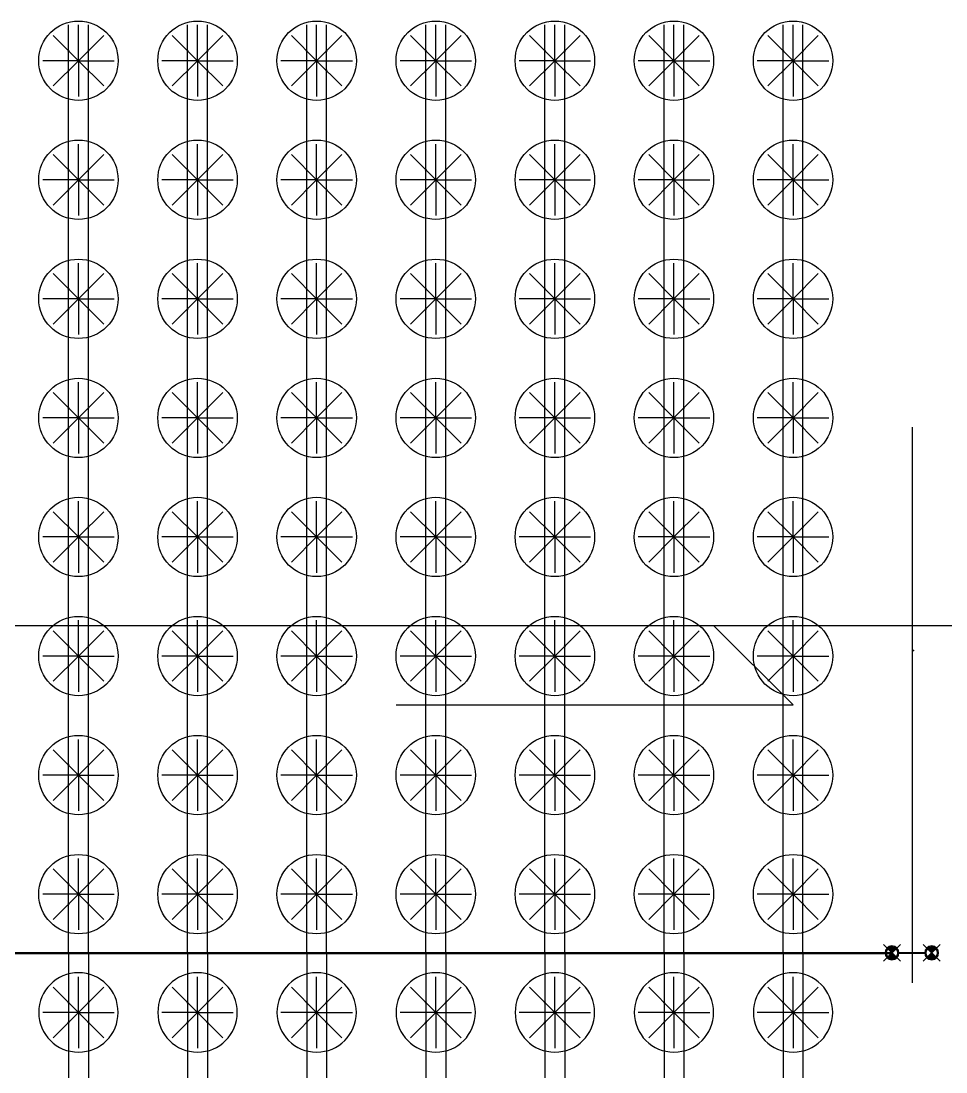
# Model space of a CAD drawing. Header units: metres. Extents: x -1021672 to -1021230, y -2826902 to -2826531.
# Drawn here: x -1021581.3 to -1021534.7, y -2826726.6 to -2826673.7 of the extents above; entities that cross this region are included whole.
import ezdxf

# ---------------------------------------------------------------- set-up
doc = ezdxf.new("R2010")
doc.units = ezdxf.units.M
for name, color, linetype in [('IRRIG-FITTINGS', 1, 'Continuous'), ('IRRIG-LATERAL', 6, 'Continuous'), ('IRRIG-MAIN', 4, 'Continuous'), ('IRRIG-VALVES', 3, 'Continuous'), ('PUMP-STATION-1', 40, 'Continuous'), ('TREES', 94, 'Continuous'), ('V-CTRL-BMRK', 150, 'Continuous')]:
    doc.layers.add(name, color=color, linetype=linetype)

# ---------------------------------------------------------------- blocks, each defined once
blk = doc.blocks.new('*U65')
blk.add_line((4000, -14000), (4000, 14000))
at = {"color": 2, "lineweight": 50}
for centre, start, end in [((-7000, 7000), 270, 0), ((-7000, -7000), 0, 90)]:
    blk.add_arc(centre, 5000, start, end, dxfattribs=at)
for p in [(0, 14000), (-14000, 0), (3924, -2743)]:
    blk.add_point(p)
blk = doc.blocks.new('sub valve')
at = {"true_color": 0xf1eb1f}
h = blk.add_hatch(color=2, dxfattribs=at)
h.dxf.hatch_style = 1
h.paths.add_polyline_path([(-1021327.632, -2826720.405), (-1021327.667, -2826720.37, 0.198912), (-1021327.769, -2826720.617, 0.198912), (-1021327.667, -2826720.865), (-1021327.632, -2826720.829, -0.198912), (-1021327.719, -2826720.617, -0.198912)])
h.paths.add_polyline_path([(-1021327.207, -2826720.405), (-1021327.172, -2826720.37, 0.414214), (-1021327.667, -2826720.37), (-1021327.632, -2826720.405, -0.414214)])
h.paths.add_polyline_path([(-1021327.172, -2826720.865), (-1021327.207, -2826720.829, -0.414214), (-1021327.632, -2826720.829), (-1021327.667, -2826720.865, 0.414214)])
h.paths.add_polyline_path([(-1021327.069, -2826720.617, 0.198912), (-1021327.172, -2826720.37), (-1021327.207, -2826720.405, -0.198912), (-1021327.119, -2826720.617, -0.198912), (-1021327.207, -2826720.829), (-1021327.172, -2826720.865, 0.198912)])
h.paths.add_polyline_path([(-1021329.632, -2826720.405), (-1021329.667, -2826720.37, 0.198912), (-1021329.769, -2826720.617, 0.198912), (-1021329.667, -2826720.865), (-1021329.632, -2826720.829, -0.198912), (-1021329.719, -2826720.617, -0.198912)])
h.paths.add_polyline_path([(-1021329.207, -2826720.405), (-1021329.172, -2826720.37, 0.414214), (-1021329.667, -2826720.37), (-1021329.632, -2826720.405, -0.414214)])
h.paths.add_polyline_path([(-1021329.172, -2826720.37), (-1021329.207, -2826720.405, -0.198912), (-1021329.119, -2826720.617, -0.198912), (-1021329.207, -2826720.829), (-1021329.172, -2826720.865, 0.198912), (-1021329.069, -2826720.617, 0.198912)])
h.paths.add_polyline_path([(-1021329.172, -2826720.865), (-1021329.207, -2826720.829, -0.414214), (-1021329.632, -2826720.829), (-1021329.667, -2826720.865, 0.414214)])
at = {"true_color": 0xc7c8ca}
h = blk.add_hatch(color=9, dxfattribs=at)
h.dxf.hatch_style = 1
h.paths.add_polyline_path([(-1021327.769, -2826720.597), (-1021329.07, -2826720.597, -0.014294), (-1021329.069, -2826720.617, -0.014294), (-1021329.07, -2826720.637), (-1021327.769, -2826720.637, -0.014294), (-1021327.769, -2826720.617, -0.014294)])
at = {"layer": 'PUMP-STATION-1', "true_color": 0xd19cc7}
h = blk.add_hatch(color=9, dxfattribs=at)
h.dxf.hatch_style = 1
h.paths.add_polyline_path([(-1021329.207, -2826720.829), (-1021329.419, -2826720.617), (-1021329.632, -2826720.829, 0.414214)])
h.paths.add_polyline_path([(-1021329.632, -2826720.405), (-1021329.419, -2826720.617), (-1021329.207, -2826720.405, 0.414214)])
h = blk.add_hatch(color=9, dxfattribs=at)
h.dxf.hatch_style = 1
h.paths.add_polyline_path([(-1021327.207, -2826720.829), (-1021327.419, -2826720.617), (-1021327.632, -2826720.829, 0.414214)])
h.paths.add_polyline_path([(-1021327.632, -2826720.405), (-1021327.419, -2826720.617), (-1021327.207, -2826720.405, 0.414214)])
for p, q in [((-1021327.769, -2826720.597), (-1021329.069, -2826720.597)), ((-1021327.769, -2826720.637), (-1021329.069, -2826720.637))]:
    blk.add_line(p, q)
at = {"layer": 'IRRIG-VALVES'}
for p, q in [((-1021328.995, -2826721.041), (-1021329.844, -2826720.193)), ((-1021328.995, -2826720.193), (-1021329.844, -2826721.041)), ((-1021327.844, -2826721.041), (-1021326.995, -2826720.193)), ((-1021327.844, -2826720.193), (-1021326.995, -2826721.041))]:
    blk.add_line(p, q, dxfattribs=at)
for centre, radius in [((-1021329.419, -2826720.617), 0.35), ((-1021329.419, -2826720.617), 0.3), ((-1021327.419, -2826720.617), 0.35), ((-1021327.419, -2826720.617), 0.3)]:
    blk.add_circle(centre, radius, dxfattribs=at)
blk = doc.blocks.new('*U156')
at = {"layer": 'V-CTRL-BMRK'}
for p, q in [((-0.5, 23.4), (-0.5, -23.4)), ((0.5, 23.4), (0.5, -23.4))]:
    blk.add_line(p, q, dxfattribs=at)
blk = doc.blocks.new('*U157')
at = {"layer": 'PUMP-STATION-1', "color": 0, "linetype": 'ByBlock', "lineweight": -2, "transparency": 16777216}
for p in [(-78, 0), (-72, 0), (-66, 0), (-60, 0), (-54, 0), (-48, 0), (-42, 0)]:
    blk.add_blockref('*U156', p, dxfattribs=at)
blk = doc.blocks.new('MANGO_TREE')
at = {"layer": 'TREES'}
for q in [(0, 1.8), (-1.273, 1.273), (1.273, 1.273), (-1.8, 0), (-1.273, -1.273), (1.8, 0), (0, -1.8), (1.273, -1.273)]:
    blk.add_line((0, 0), q, dxfattribs=at)
blk.add_circle((0, 0), 2, dxfattribs=at)
blk = doc.blocks.new('dripper')
at = {"layer": 'PUMP-STATION-1', "true_color": 0x7aafdf}
h = blk.add_hatch(color=143, dxfattribs=at)
h.dxf.hatch_style = 1
h.paths.add_polyline_path([(-1021243.937, -2826723.087), (-1021243.937, -2826723.101), (-1021243.929, -2826723.109), (-1021243.921, -2826723.102)])
h.paths.add_polyline_path([(-1021243.921, -2826723.102), (-1021243.929, -2826723.109), (-1021243.92, -2826723.117), (-1021243.937, -2826723.133), (-1021243.937, -2826723.147), (-1021243.906, -2826723.117)])
h.paths.add_polyline_path([(-1021243.937, -2826723.133), (-1021243.945, -2826723.125), (-1021243.952, -2826723.132), (-1021243.937, -2826723.147)])
h.paths.add_polyline_path([(-1021243.953, -2826723.117), (-1021243.937, -2826723.101), (-1021243.937, -2826723.087), (-1021243.967, -2826723.117), (-1021243.952, -2826723.132), (-1021243.945, -2826723.125)])
at = {"layer": 'PUMP-STATION-1', "true_color": 0x22346e}
h = blk.add_hatch(color=159, dxfattribs=at)
h.dxf.hatch_style = 1
h.paths.add_polyline_path([(-1021243.937, -2826723.101), (-1021243.953, -2826723.117), (-1021243.945, -2826723.125), (-1021243.937, -2826723.117)])
h.paths.add_polyline_path([(-1021243.937, -2826723.101), (-1021243.937, -2826723.117), (-1021243.929, -2826723.109)])
h.paths.add_polyline_path([(-1021243.92, -2826723.117), (-1021243.929, -2826723.109), (-1021243.937, -2826723.117), (-1021243.937, -2826723.133)])
h.paths.add_polyline_path([(-1021243.937, -2826723.117), (-1021243.945, -2826723.125), (-1021243.937, -2826723.133)])
at = {"layer": 'PUMP-STATION-1', "flags": 128}
for points in [[(-1021243.906, -2826723.117), (-1021243.937, -2826723.087), (-1021243.967, -2826723.117), (-1021243.937, -2826723.147)], [(-1021243.92, -2826723.117), (-1021243.937, -2826723.101), (-1021243.953, -2826723.117), (-1021243.937, -2826723.133)]]:
    blk.add_lwpolyline(points, close=True, dxfattribs=at)
blk = doc.blocks.new('*U634')
at = {"layer": 'PUMP-STATION-1'}
blk.add_blockref('dripper', (1021243.937, 2826723.117), dxfattribs=at)
blk = doc.blocks.new('*U635')
at = {"layer": 'PUMP-STATION-1', "color": 0, "linetype": 'ByBlock', "lineweight": -2, "transparency": 16777216}
for p, rotation in [((-1021244.937, -2826723.117), 90.00000000000003), ((-1021244.937, -2826724.117), 180), ((-1021243.937, -2826724.117), 270)]:
    blk.add_blockref('*U634', p, dxfattribs=dict(at, rotation=rotation))
blk.add_blockref('*U634', (-1021243.937, -2826723.117), dxfattribs=at)
blk = doc.blocks.new('*U266')
at = {"layer": 'PUMP-STATION-1'}
blk.add_blockref('*U635', (1021244.437, 2826723.617), dxfattribs=at)
blk = doc.blocks.new('*U267')
at = {"layer": 'PUMP-STATION-1', "color": 0, "linetype": 'ByBlock', "lineweight": -2, "transparency": 16777216}
for p in [(-78, 0), (-72, 0), (-66, 0), (-60, 0), (-54, 0), (-48, 0), (-42, 0)]:
    blk.add_blockref('*U266', p, dxfattribs=at)
blk = doc.blocks.new('*U362')
at = {"layer": 'PUMP-STATION-1'}
blk.add_blockref('dripper', (1021243.937, 2826723.117), dxfattribs=at)
blk = doc.blocks.new('*U363')
at = {"layer": 'PUMP-STATION-1', "color": 0, "linetype": 'ByBlock', "lineweight": -2, "transparency": 16777216}
for p, rotation in [((-1021244.937, -2826723.117), 90.00000000000003), ((-1021244.937, -2826724.117), 180), ((-1021243.937, -2826724.117), 270)]:
    blk.add_blockref('*U362', p, dxfattribs=dict(at, rotation=rotation))
blk.add_blockref('*U362', (-1021243.937, -2826723.117), dxfattribs=at)
blk = doc.blocks.new('*U364')
at = {"layer": 'PUMP-STATION-1'}
blk.add_blockref('dripper', (1021243.937, 2826723.117), dxfattribs=at)
blk = doc.blocks.new('*U365')
at = {"layer": 'PUMP-STATION-1', "color": 0, "linetype": 'ByBlock', "lineweight": -2, "transparency": 16777216}
for p, rotation in [((-1021244.937, -2826723.117), 90.00000000000003), ((-1021244.937, -2826724.117), 180), ((-1021243.937, -2826724.117), 270)]:
    blk.add_blockref('*U364', p, dxfattribs=dict(at, rotation=rotation))
blk.add_blockref('*U364', (-1021243.937, -2826723.117), dxfattribs=at)
blk = doc.blocks.new('*U366')
at = {"layer": 'PUMP-STATION-1'}
blk.add_blockref('dripper', (1021243.937, 2826723.117), dxfattribs=at)
blk = doc.blocks.new('*U367')
at = {"layer": 'PUMP-STATION-1', "color": 0, "linetype": 'ByBlock', "lineweight": -2, "transparency": 16777216}
for p, rotation in [((-1021244.937, -2826723.117), 90.00000000000003), ((-1021244.937, -2826724.117), 180), ((-1021243.937, -2826724.117), 270)]:
    blk.add_blockref('*U366', p, dxfattribs=dict(at, rotation=rotation))
blk.add_blockref('*U366', (-1021243.937, -2826723.117), dxfattribs=at)
blk = doc.blocks.new('*U368')
at = {"layer": 'PUMP-STATION-1'}
blk.add_blockref('dripper', (1021243.937, 2826723.117), dxfattribs=at)
blk = doc.blocks.new('*U369')
at = {"layer": 'PUMP-STATION-1', "color": 0, "linetype": 'ByBlock', "lineweight": -2, "transparency": 16777216}
for p, rotation in [((-1021244.937, -2826723.117), 90.00000000000003), ((-1021244.937, -2826724.117), 180), ((-1021243.937, -2826724.117), 270)]:
    blk.add_blockref('*U368', p, dxfattribs=dict(at, rotation=rotation))
blk.add_blockref('*U368', (-1021243.937, -2826723.117), dxfattribs=at)
blk = doc.blocks.new('*U378')
at = {"layer": 'PUMP-STATION-1'}
blk.add_blockref('dripper', (1021243.937, 2826723.117), dxfattribs=at)
blk = doc.blocks.new('*U379')
at = {"layer": 'PUMP-STATION-1', "color": 0, "linetype": 'ByBlock', "lineweight": -2, "transparency": 16777216}
for p, rotation in [((-1021244.937, -2826723.117), 90.00000000000003), ((-1021244.937, -2826724.117), 180), ((-1021243.937, -2826724.117), 270)]:
    blk.add_blockref('*U378', p, dxfattribs=dict(at, rotation=rotation))
blk.add_blockref('*U378', (-1021243.937, -2826723.117), dxfattribs=at)
blk = doc.blocks.new('*U380')
at = {"layer": 'PUMP-STATION-1'}
blk.add_blockref('dripper', (1021243.937, 2826723.117), dxfattribs=at)
blk = doc.blocks.new('*U381')
at = {"layer": 'PUMP-STATION-1', "color": 0, "linetype": 'ByBlock', "lineweight": -2, "transparency": 16777216}
for p, rotation in [((-1021244.937, -2826723.117), 90.00000000000003), ((-1021244.937, -2826724.117), 180), ((-1021243.937, -2826724.117), 270)]:
    blk.add_blockref('*U380', p, dxfattribs=dict(at, rotation=rotation))
blk.add_blockref('*U380', (-1021243.937, -2826723.117), dxfattribs=at)
blk = doc.blocks.new('*U382')
at = {"layer": 'PUMP-STATION-1'}
blk.add_blockref('dripper', (1021243.937, 2826723.117), dxfattribs=at)
blk = doc.blocks.new('*U383')
at = {"layer": 'PUMP-STATION-1', "color": 0, "linetype": 'ByBlock', "lineweight": -2, "transparency": 16777216}
for p, rotation in [((-1021244.937, -2826723.117), 90.00000000000003), ((-1021244.937, -2826724.117), 180), ((-1021243.937, -2826724.117), 270)]:
    blk.add_blockref('*U382', p, dxfattribs=dict(at, rotation=rotation))
blk.add_blockref('*U382', (-1021243.937, -2826723.117), dxfattribs=at)
blk = doc.blocks.new('*U384')
at = {"layer": 'PUMP-STATION-1'}
blk.add_blockref('dripper', (1021243.937, 2826723.117), dxfattribs=at)
blk = doc.blocks.new('*U385')
at = {"layer": 'PUMP-STATION-1', "color": 0, "linetype": 'ByBlock', "lineweight": -2, "transparency": 16777216}
for p, rotation in [((-1021244.937, -2826723.117), 90.00000000000003), ((-1021244.937, -2826724.117), 180), ((-1021243.937, -2826724.117), 270)]:
    blk.add_blockref('*U384', p, dxfattribs=dict(at, rotation=rotation))
blk.add_blockref('*U384', (-1021243.937, -2826723.117), dxfattribs=at)
blk = doc.blocks.new('*U398')
at = {"layer": 'PUMP-STATION-1'}
blk.add_blockref('dripper', (1021243.937, 2826723.117), dxfattribs=at)
blk = doc.blocks.new('*U399')
at = {"layer": 'PUMP-STATION-1', "color": 0, "linetype": 'ByBlock', "lineweight": -2, "transparency": 16777216}
for p, rotation in [((-1021244.937, -2826723.117), 90.00000000000003), ((-1021244.937, -2826724.117), 180), ((-1021243.937, -2826724.117), 270)]:
    blk.add_blockref('*U398', p, dxfattribs=dict(at, rotation=rotation))
blk.add_blockref('*U398', (-1021243.937, -2826723.117), dxfattribs=at)
blk = doc.blocks.new('*U400')
at = {"layer": 'PUMP-STATION-1'}
blk.add_blockref('dripper', (1021243.937, 2826723.117), dxfattribs=at)
blk = doc.blocks.new('*U401')
at = {"layer": 'PUMP-STATION-1', "color": 0, "linetype": 'ByBlock', "lineweight": -2, "transparency": 16777216}
for p, rotation in [((-1021244.937, -2826723.117), 90.00000000000003), ((-1021244.937, -2826724.117), 180), ((-1021243.937, -2826724.117), 270)]:
    blk.add_blockref('*U400', p, dxfattribs=dict(at, rotation=rotation))
blk.add_blockref('*U400', (-1021243.937, -2826723.117), dxfattribs=at)
blk = doc.blocks.new('*U402')
at = {"layer": 'PUMP-STATION-1'}
blk.add_blockref('dripper', (1021243.937, 2826723.117), dxfattribs=at)
blk = doc.blocks.new('*U403')
at = {"layer": 'PUMP-STATION-1', "color": 0, "linetype": 'ByBlock', "lineweight": -2, "transparency": 16777216}
for p, rotation in [((-1021244.937, -2826723.117), 90.00000000000003), ((-1021244.937, -2826724.117), 180), ((-1021243.937, -2826724.117), 270)]:
    blk.add_blockref('*U402', p, dxfattribs=dict(at, rotation=rotation))
blk.add_blockref('*U402', (-1021243.937, -2826723.117), dxfattribs=at)
blk = doc.blocks.new('*U404')
at = {"layer": 'PUMP-STATION-1'}
blk.add_blockref('dripper', (1021243.937, 2826723.117), dxfattribs=at)
blk = doc.blocks.new('*U405')
at = {"layer": 'PUMP-STATION-1', "color": 0, "linetype": 'ByBlock', "lineweight": -2, "transparency": 16777216}
for p, rotation in [((-1021244.937, -2826723.117), 90.00000000000003), ((-1021244.937, -2826724.117), 180), ((-1021243.937, -2826724.117), 270)]:
    blk.add_blockref('*U404', p, dxfattribs=dict(at, rotation=rotation))
blk.add_blockref('*U404', (-1021243.937, -2826723.117), dxfattribs=at)
blk = doc.blocks.new('*U406')
at = {"layer": 'PUMP-STATION-1'}
blk.add_blockref('dripper', (1021243.937, 2826723.117), dxfattribs=at)
blk = doc.blocks.new('*U407')
at = {"layer": 'PUMP-STATION-1', "color": 0, "linetype": 'ByBlock', "lineweight": -2, "transparency": 16777216}
for p, rotation in [((-1021244.937, -2826723.117), 90.00000000000003), ((-1021244.937, -2826724.117), 180), ((-1021243.937, -2826724.117), 270)]:
    blk.add_blockref('*U406', p, dxfattribs=dict(at, rotation=rotation))
blk.add_blockref('*U406', (-1021243.937, -2826723.117), dxfattribs=at)
blk = doc.blocks.new('*U426')
at = {"layer": 'PUMP-STATION-1'}
blk.add_blockref('dripper', (1021243.937, 2826723.117), dxfattribs=at)
blk = doc.blocks.new('*U427')
at = {"layer": 'PUMP-STATION-1', "color": 0, "linetype": 'ByBlock', "lineweight": -2, "transparency": 16777216}
for p, rotation in [((-1021244.937, -2826723.117), 90.00000000000003), ((-1021244.937, -2826724.117), 180), ((-1021243.937, -2826724.117), 270)]:
    blk.add_blockref('*U426', p, dxfattribs=dict(at, rotation=rotation))
blk.add_blockref('*U426', (-1021243.937, -2826723.117), dxfattribs=at)
blk = doc.blocks.new('*U428')
at = {"layer": 'PUMP-STATION-1'}
blk.add_blockref('dripper', (1021243.937, 2826723.117), dxfattribs=at)
blk = doc.blocks.new('*U429')
at = {"layer": 'PUMP-STATION-1', "color": 0, "linetype": 'ByBlock', "lineweight": -2, "transparency": 16777216}
for p, rotation in [((-1021244.937, -2826723.117), 90.00000000000003), ((-1021244.937, -2826724.117), 180), ((-1021243.937, -2826724.117), 270)]:
    blk.add_blockref('*U428', p, dxfattribs=dict(at, rotation=rotation))
blk.add_blockref('*U428', (-1021243.937, -2826723.117), dxfattribs=at)
blk = doc.blocks.new('*U430')
at = {"layer": 'PUMP-STATION-1'}
blk.add_blockref('dripper', (1021243.937, 2826723.117), dxfattribs=at)
blk = doc.blocks.new('*U431')
at = {"layer": 'PUMP-STATION-1', "color": 0, "linetype": 'ByBlock', "lineweight": -2, "transparency": 16777216}
for p, rotation in [((-1021244.937, -2826723.117), 90.00000000000003), ((-1021244.937, -2826724.117), 180), ((-1021243.937, -2826724.117), 270)]:
    blk.add_blockref('*U430', p, dxfattribs=dict(at, rotation=rotation))
blk.add_blockref('*U430', (-1021243.937, -2826723.117), dxfattribs=at)
blk = doc.blocks.new('*U418')
at = {"layer": 'PUMP-STATION-1'}
blk.add_blockref('dripper', (1021243.937, 2826723.117), dxfattribs=at)
blk = doc.blocks.new('*U419')
at = {"layer": 'PUMP-STATION-1', "color": 0, "linetype": 'ByBlock', "lineweight": -2, "transparency": 16777216}
for p, rotation in [((-1021244.937, -2826723.117), 90.00000000000003), ((-1021244.937, -2826724.117), 180), ((-1021243.937, -2826724.117), 270)]:
    blk.add_blockref('*U418', p, dxfattribs=dict(at, rotation=rotation))
blk.add_blockref('*U418', (-1021243.937, -2826723.117), dxfattribs=at)
blk = doc.blocks.new('*U440')
at = {"layer": 'PUMP-STATION-1'}
blk.add_blockref('dripper', (1021243.937, 2826723.117), dxfattribs=at)
blk = doc.blocks.new('*U441')
at = {"layer": 'PUMP-STATION-1', "color": 0, "linetype": 'ByBlock', "lineweight": -2, "transparency": 16777216}
for p, rotation in [((-1021244.937, -2826723.117), 90.00000000000003), ((-1021244.937, -2826724.117), 180), ((-1021243.937, -2826724.117), 270)]:
    blk.add_blockref('*U440', p, dxfattribs=dict(at, rotation=rotation))
blk.add_blockref('*U440', (-1021243.937, -2826723.117), dxfattribs=at)
blk = doc.blocks.new('*U442')
at = {"layer": 'PUMP-STATION-1'}
blk.add_blockref('dripper', (1021243.937, 2826723.117), dxfattribs=at)
blk = doc.blocks.new('*U443')
at = {"layer": 'PUMP-STATION-1', "color": 0, "linetype": 'ByBlock', "lineweight": -2, "transparency": 16777216}
for p, rotation in [((-1021244.937, -2826723.117), 90.00000000000003), ((-1021244.937, -2826724.117), 180), ((-1021243.937, -2826724.117), 270)]:
    blk.add_blockref('*U442', p, dxfattribs=dict(at, rotation=rotation))
blk.add_blockref('*U442', (-1021243.937, -2826723.117), dxfattribs=at)
blk = doc.blocks.new('*U444')
at = {"layer": 'PUMP-STATION-1'}
blk.add_blockref('dripper', (1021243.937, 2826723.117), dxfattribs=at)
blk = doc.blocks.new('*U445')
at = {"layer": 'PUMP-STATION-1', "color": 0, "linetype": 'ByBlock', "lineweight": -2, "transparency": 16777216}
for p, rotation in [((-1021244.937, -2826723.117), 90.00000000000003), ((-1021244.937, -2826724.117), 180), ((-1021243.937, -2826724.117), 270)]:
    blk.add_blockref('*U444', p, dxfattribs=dict(at, rotation=rotation))
blk.add_blockref('*U444', (-1021243.937, -2826723.117), dxfattribs=at)
blk = doc.blocks.new('*U446')
at = {"layer": 'PUMP-STATION-1'}
blk.add_blockref('dripper', (1021243.937, 2826723.117), dxfattribs=at)
blk = doc.blocks.new('*U447')
at = {"layer": 'PUMP-STATION-1', "color": 0, "linetype": 'ByBlock', "lineweight": -2, "transparency": 16777216}
for p, rotation in [((-1021244.937, -2826723.117), 90.00000000000003), ((-1021244.937, -2826724.117), 180), ((-1021243.937, -2826724.117), 270)]:
    blk.add_blockref('*U446', p, dxfattribs=dict(at, rotation=rotation))
blk.add_blockref('*U446', (-1021243.937, -2826723.117), dxfattribs=at)
blk = doc.blocks.new('*U448')
at = {"layer": 'PUMP-STATION-1'}
blk.add_blockref('dripper', (1021243.937, 2826723.117), dxfattribs=at)
blk = doc.blocks.new('*U449')
at = {"layer": 'PUMP-STATION-1', "color": 0, "linetype": 'ByBlock', "lineweight": -2, "transparency": 16777216}
for p, rotation in [((-1021244.937, -2826723.117), 90.00000000000003), ((-1021244.937, -2826724.117), 180), ((-1021243.937, -2826724.117), 270)]:
    blk.add_blockref('*U448', p, dxfattribs=dict(at, rotation=rotation))
blk.add_blockref('*U448', (-1021243.937, -2826723.117), dxfattribs=at)
blk = doc.blocks.new('*U540')
at = {"layer": 'PUMP-STATION-1'}
blk.add_blockref('dripper', (1021243.937, 2826723.117), dxfattribs=at)
blk = doc.blocks.new('*U541')
at = {"layer": 'PUMP-STATION-1', "color": 0, "linetype": 'ByBlock', "lineweight": -2, "transparency": 16777216}
for p, rotation in [((-1021244.937, -2826723.117), 90.00000000000003), ((-1021244.937, -2826724.117), 180), ((-1021243.937, -2826724.117), 270)]:
    blk.add_blockref('*U540', p, dxfattribs=dict(at, rotation=rotation))
blk.add_blockref('*U540', (-1021243.937, -2826723.117), dxfattribs=at)
blk = doc.blocks.new('*U542')
at = {"layer": 'PUMP-STATION-1'}
blk.add_blockref('dripper', (1021243.937, 2826723.117), dxfattribs=at)
blk = doc.blocks.new('*U543')
at = {"layer": 'PUMP-STATION-1', "color": 0, "linetype": 'ByBlock', "lineweight": -2, "transparency": 16777216}
for p, rotation in [((-1021244.937, -2826723.117), 90.00000000000003), ((-1021244.937, -2826724.117), 180), ((-1021243.937, -2826724.117), 270)]:
    blk.add_blockref('*U542', p, dxfattribs=dict(at, rotation=rotation))
blk.add_blockref('*U542', (-1021243.937, -2826723.117), dxfattribs=at)
blk = doc.blocks.new('*U450')
at = {"layer": 'PUMP-STATION-1'}
blk.add_blockref('dripper', (1021243.937, 2826723.117), dxfattribs=at)
blk = doc.blocks.new('*U451')
at = {"layer": 'PUMP-STATION-1', "color": 0, "linetype": 'ByBlock', "lineweight": -2, "transparency": 16777216}
for p, rotation in [((-1021244.937, -2826723.117), 90.00000000000003), ((-1021244.937, -2826724.117), 180), ((-1021243.937, -2826724.117), 270)]:
    blk.add_blockref('*U450', p, dxfattribs=dict(at, rotation=rotation))
blk.add_blockref('*U450', (-1021243.937, -2826723.117), dxfattribs=at)
blk = doc.blocks.new('*U452')
at = {"layer": 'PUMP-STATION-1'}
blk.add_blockref('dripper', (1021243.937, 2826723.117), dxfattribs=at)
blk = doc.blocks.new('*U453')
at = {"layer": 'PUMP-STATION-1', "color": 0, "linetype": 'ByBlock', "lineweight": -2, "transparency": 16777216}
for p, rotation in [((-1021244.937, -2826723.117), 90.00000000000003), ((-1021244.937, -2826724.117), 180), ((-1021243.937, -2826724.117), 270)]:
    blk.add_blockref('*U452', p, dxfattribs=dict(at, rotation=rotation))
blk.add_blockref('*U452', (-1021243.937, -2826723.117), dxfattribs=at)
blk = doc.blocks.new('*U462')
at = {"layer": 'PUMP-STATION-1'}
blk.add_blockref('dripper', (1021243.937, 2826723.117), dxfattribs=at)
blk = doc.blocks.new('*U463')
at = {"layer": 'PUMP-STATION-1', "color": 0, "linetype": 'ByBlock', "lineweight": -2, "transparency": 16777216}
for p, rotation in [((-1021244.937, -2826723.117), 90.00000000000003), ((-1021244.937, -2826724.117), 180), ((-1021243.937, -2826724.117), 270)]:
    blk.add_blockref('*U462', p, dxfattribs=dict(at, rotation=rotation))
blk.add_blockref('*U462', (-1021243.937, -2826723.117), dxfattribs=at)
blk = doc.blocks.new('*U464')
at = {"layer": 'PUMP-STATION-1'}
blk.add_blockref('dripper', (1021243.937, 2826723.117), dxfattribs=at)
blk = doc.blocks.new('*U465')
at = {"layer": 'PUMP-STATION-1', "color": 0, "linetype": 'ByBlock', "lineweight": -2, "transparency": 16777216}
for p, rotation in [((-1021244.937, -2826723.117), 90.00000000000003), ((-1021244.937, -2826724.117), 180), ((-1021243.937, -2826724.117), 270)]:
    blk.add_blockref('*U464', p, dxfattribs=dict(at, rotation=rotation))
blk.add_blockref('*U464', (-1021243.937, -2826723.117), dxfattribs=at)
blk = doc.blocks.new('*U466')
at = {"layer": 'PUMP-STATION-1'}
blk.add_blockref('dripper', (1021243.937, 2826723.117), dxfattribs=at)
blk = doc.blocks.new('*U467')
at = {"layer": 'PUMP-STATION-1', "color": 0, "linetype": 'ByBlock', "lineweight": -2, "transparency": 16777216}
for p, rotation in [((-1021244.937, -2826723.117), 90.00000000000003), ((-1021244.937, -2826724.117), 180), ((-1021243.937, -2826724.117), 270)]:
    blk.add_blockref('*U466', p, dxfattribs=dict(at, rotation=rotation))
blk.add_blockref('*U466', (-1021243.937, -2826723.117), dxfattribs=at)
blk = doc.blocks.new('*U468')
at = {"layer": 'PUMP-STATION-1'}
blk.add_blockref('dripper', (1021243.937, 2826723.117), dxfattribs=at)
blk = doc.blocks.new('*U469')
at = {"layer": 'PUMP-STATION-1', "color": 0, "linetype": 'ByBlock', "lineweight": -2, "transparency": 16777216}
for p, rotation in [((-1021244.937, -2826723.117), 90.00000000000003), ((-1021244.937, -2826724.117), 180), ((-1021243.937, -2826724.117), 270)]:
    blk.add_blockref('*U468', p, dxfattribs=dict(at, rotation=rotation))
blk.add_blockref('*U468', (-1021243.937, -2826723.117), dxfattribs=at)
blk = doc.blocks.new('*U470')
at = {"layer": 'PUMP-STATION-1'}
blk.add_blockref('dripper', (1021243.937, 2826723.117), dxfattribs=at)
blk = doc.blocks.new('*U471')
at = {"layer": 'PUMP-STATION-1', "color": 0, "linetype": 'ByBlock', "lineweight": -2, "transparency": 16777216}
for p, rotation in [((-1021244.937, -2826723.117), 90.00000000000003), ((-1021244.937, -2826724.117), 180), ((-1021243.937, -2826724.117), 270)]:
    blk.add_blockref('*U470', p, dxfattribs=dict(at, rotation=rotation))
blk.add_blockref('*U470', (-1021243.937, -2826723.117), dxfattribs=at)
blk = doc.blocks.new('*U176')
at = {"layer": 'PUMP-STATION-1'}
blk.add_blockref('dripper', (1021243.937, 2826723.117), dxfattribs=at)
blk = doc.blocks.new('*U177')
at = {"layer": 'PUMP-STATION-1', "color": 0, "linetype": 'ByBlock', "lineweight": -2, "transparency": 16777216}
for p, rotation in [((-1021244.937, -2826723.117), 90.00000000000003), ((-1021244.937, -2826724.117), 180), ((-1021243.937, -2826724.117), 270)]:
    blk.add_blockref('*U176', p, dxfattribs=dict(at, rotation=rotation))
blk.add_blockref('*U176', (-1021243.937, -2826723.117), dxfattribs=at)
blk = doc.blocks.new('*U494')
at = {"layer": 'PUMP-STATION-1'}
blk.add_blockref('dripper', (1021243.937, 2826723.117), dxfattribs=at)
blk = doc.blocks.new('*U495')
at = {"layer": 'PUMP-STATION-1', "color": 0, "linetype": 'ByBlock', "lineweight": -2, "transparency": 16777216}
for p, rotation in [((-1021244.937, -2826723.117), 90.00000000000003), ((-1021244.937, -2826724.117), 180), ((-1021243.937, -2826724.117), 270)]:
    blk.add_blockref('*U494', p, dxfattribs=dict(at, rotation=rotation))
blk.add_blockref('*U494', (-1021243.937, -2826723.117), dxfattribs=at)
blk = doc.blocks.new('*U496')
at = {"layer": 'PUMP-STATION-1'}
blk.add_blockref('dripper', (1021243.937, 2826723.117), dxfattribs=at)
blk = doc.blocks.new('*U497')
at = {"layer": 'PUMP-STATION-1', "color": 0, "linetype": 'ByBlock', "lineweight": -2, "transparency": 16777216}
for p, rotation in [((-1021244.937, -2826723.117), 90.00000000000003), ((-1021244.937, -2826724.117), 180), ((-1021243.937, -2826724.117), 270)]:
    blk.add_blockref('*U496', p, dxfattribs=dict(at, rotation=rotation))
blk.add_blockref('*U496', (-1021243.937, -2826723.117), dxfattribs=at)
blk = doc.blocks.new('*U498')
at = {"layer": 'PUMP-STATION-1'}
blk.add_blockref('dripper', (1021243.937, 2826723.117), dxfattribs=at)
blk = doc.blocks.new('*U499')
at = {"layer": 'PUMP-STATION-1', "color": 0, "linetype": 'ByBlock', "lineweight": -2, "transparency": 16777216}
for p, rotation in [((-1021244.937, -2826723.117), 90.00000000000003), ((-1021244.937, -2826724.117), 180), ((-1021243.937, -2826724.117), 270)]:
    blk.add_blockref('*U498', p, dxfattribs=dict(at, rotation=rotation))
blk.add_blockref('*U498', (-1021243.937, -2826723.117), dxfattribs=at)
blk = doc.blocks.new('*U500')
at = {"layer": 'PUMP-STATION-1'}
blk.add_blockref('dripper', (1021243.937, 2826723.117), dxfattribs=at)
blk = doc.blocks.new('*U501')
at = {"layer": 'PUMP-STATION-1', "color": 0, "linetype": 'ByBlock', "lineweight": -2, "transparency": 16777216}
for p, rotation in [((-1021244.937, -2826723.117), 90.00000000000003), ((-1021244.937, -2826724.117), 180), ((-1021243.937, -2826724.117), 270)]:
    blk.add_blockref('*U500', p, dxfattribs=dict(at, rotation=rotation))
blk.add_blockref('*U500', (-1021243.937, -2826723.117), dxfattribs=at)
blk = doc.blocks.new('*U502')
at = {"layer": 'PUMP-STATION-1'}
blk.add_blockref('dripper', (1021243.937, 2826723.117), dxfattribs=at)
blk = doc.blocks.new('*U503')
at = {"layer": 'PUMP-STATION-1', "color": 0, "linetype": 'ByBlock', "lineweight": -2, "transparency": 16777216}
for p, rotation in [((-1021244.937, -2826723.117), 90.00000000000003), ((-1021244.937, -2826724.117), 180), ((-1021243.937, -2826724.117), 270)]:
    blk.add_blockref('*U502', p, dxfattribs=dict(at, rotation=rotation))
blk.add_blockref('*U502', (-1021243.937, -2826723.117), dxfattribs=at)
blk = doc.blocks.new('*U504')
at = {"layer": 'PUMP-STATION-1'}
blk.add_blockref('dripper', (1021243.937, 2826723.117), dxfattribs=at)
blk = doc.blocks.new('*U505')
at = {"layer": 'PUMP-STATION-1', "color": 0, "linetype": 'ByBlock', "lineweight": -2, "transparency": 16777216}
for p, rotation in [((-1021244.937, -2826723.117), 90.00000000000003), ((-1021244.937, -2826724.117), 180), ((-1021243.937, -2826724.117), 270)]:
    blk.add_blockref('*U504', p, dxfattribs=dict(at, rotation=rotation))
blk.add_blockref('*U504', (-1021243.937, -2826723.117), dxfattribs=at)
blk = doc.blocks.new('*U506')
at = {"layer": 'PUMP-STATION-1'}
blk.add_blockref('dripper', (1021243.937, 2826723.117), dxfattribs=at)
blk = doc.blocks.new('*U507')
at = {"layer": 'PUMP-STATION-1', "color": 0, "linetype": 'ByBlock', "lineweight": -2, "transparency": 16777216}
for p, rotation in [((-1021244.937, -2826723.117), 90.00000000000003), ((-1021244.937, -2826724.117), 180), ((-1021243.937, -2826724.117), 270)]:
    blk.add_blockref('*U506', p, dxfattribs=dict(at, rotation=rotation))
blk.add_blockref('*U506', (-1021243.937, -2826723.117), dxfattribs=at)
blk = doc.blocks.new('*U508')
at = {"layer": 'PUMP-STATION-1'}
blk.add_blockref('dripper', (1021243.937, 2826723.117), dxfattribs=at)
blk = doc.blocks.new('*U509')
at = {"layer": 'PUMP-STATION-1', "color": 0, "linetype": 'ByBlock', "lineweight": -2, "transparency": 16777216}
for p, rotation in [((-1021244.937, -2826723.117), 90.00000000000003), ((-1021244.937, -2826724.117), 180), ((-1021243.937, -2826724.117), 270)]:
    blk.add_blockref('*U508', p, dxfattribs=dict(at, rotation=rotation))
blk.add_blockref('*U508', (-1021243.937, -2826723.117), dxfattribs=at)
blk = doc.blocks.new('*U580')
at = {"layer": 'PUMP-STATION-1'}
blk.add_blockref('dripper', (1021243.937, 2826723.117), dxfattribs=at)
blk = doc.blocks.new('*U581')
at = {"layer": 'PUMP-STATION-1', "color": 0, "linetype": 'ByBlock', "lineweight": -2, "transparency": 16777216}
for p, rotation in [((-1021244.937, -2826723.117), 90.00000000000003), ((-1021244.937, -2826724.117), 180), ((-1021243.937, -2826724.117), 270)]:
    blk.add_blockref('*U580', p, dxfattribs=dict(at, rotation=rotation))
blk.add_blockref('*U580', (-1021243.937, -2826723.117), dxfattribs=at)
blk = doc.blocks.new('*U582')
at = {"layer": 'PUMP-STATION-1'}
blk.add_blockref('dripper', (1021243.937, 2826723.117), dxfattribs=at)
blk = doc.blocks.new('*U583')
at = {"layer": 'PUMP-STATION-1', "color": 0, "linetype": 'ByBlock', "lineweight": -2, "transparency": 16777216}
for p, rotation in [((-1021244.937, -2826723.117), 90.00000000000003), ((-1021244.937, -2826724.117), 180), ((-1021243.937, -2826724.117), 270)]:
    blk.add_blockref('*U582', p, dxfattribs=dict(at, rotation=rotation))
blk.add_blockref('*U582', (-1021243.937, -2826723.117), dxfattribs=at)
blk = doc.blocks.new('*U584')
at = {"layer": 'PUMP-STATION-1'}
blk.add_blockref('dripper', (1021243.937, 2826723.117), dxfattribs=at)
blk = doc.blocks.new('*U585')
at = {"layer": 'PUMP-STATION-1', "color": 0, "linetype": 'ByBlock', "lineweight": -2, "transparency": 16777216}
for p, rotation in [((-1021244.937, -2826723.117), 90.00000000000003), ((-1021244.937, -2826724.117), 180), ((-1021243.937, -2826724.117), 270)]:
    blk.add_blockref('*U584', p, dxfattribs=dict(at, rotation=rotation))
blk.add_blockref('*U584', (-1021243.937, -2826723.117), dxfattribs=at)
blk = doc.blocks.new('*U586')
at = {"layer": 'PUMP-STATION-1'}
blk.add_blockref('dripper', (1021243.937, 2826723.117), dxfattribs=at)
blk = doc.blocks.new('*U587')
at = {"layer": 'PUMP-STATION-1', "color": 0, "linetype": 'ByBlock', "lineweight": -2, "transparency": 16777216}
for p, rotation in [((-1021244.937, -2826723.117), 90.00000000000003), ((-1021244.937, -2826724.117), 180), ((-1021243.937, -2826724.117), 270)]:
    blk.add_blockref('*U586', p, dxfattribs=dict(at, rotation=rotation))
blk.add_blockref('*U586', (-1021243.937, -2826723.117), dxfattribs=at)
blk = doc.blocks.new('*U560')
at = {"layer": 'PUMP-STATION-1'}
blk.add_blockref('dripper', (1021243.937, 2826723.117), dxfattribs=at)
blk = doc.blocks.new('*U561')
at = {"layer": 'PUMP-STATION-1', "color": 0, "linetype": 'ByBlock', "lineweight": -2, "transparency": 16777216}
for p, rotation in [((-1021244.937, -2826723.117), 90.00000000000003), ((-1021244.937, -2826724.117), 180), ((-1021243.937, -2826724.117), 270)]:
    blk.add_blockref('*U560', p, dxfattribs=dict(at, rotation=rotation))
blk.add_blockref('*U560', (-1021243.937, -2826723.117), dxfattribs=at)
blk = doc.blocks.new('*U562')
at = {"layer": 'PUMP-STATION-1'}
blk.add_blockref('dripper', (1021243.937, 2826723.117), dxfattribs=at)
blk = doc.blocks.new('*U563')
at = {"layer": 'PUMP-STATION-1', "color": 0, "linetype": 'ByBlock', "lineweight": -2, "transparency": 16777216}
for p, rotation in [((-1021244.937, -2826723.117), 90.00000000000003), ((-1021244.937, -2826724.117), 180), ((-1021243.937, -2826724.117), 270)]:
    blk.add_blockref('*U562', p, dxfattribs=dict(at, rotation=rotation))
blk.add_blockref('*U562', (-1021243.937, -2826723.117), dxfattribs=at)
blk = doc.blocks.new('*U564')
at = {"layer": 'PUMP-STATION-1'}
blk.add_blockref('dripper', (1021243.937, 2826723.117), dxfattribs=at)
blk = doc.blocks.new('*U565')
at = {"layer": 'PUMP-STATION-1', "color": 0, "linetype": 'ByBlock', "lineweight": -2, "transparency": 16777216}
for p, rotation in [((-1021244.937, -2826723.117), 90.00000000000003), ((-1021244.937, -2826724.117), 180), ((-1021243.937, -2826724.117), 270)]:
    blk.add_blockref('*U564', p, dxfattribs=dict(at, rotation=rotation))
blk.add_blockref('*U564', (-1021243.937, -2826723.117), dxfattribs=at)
blk = doc.blocks.new('*U566')
at = {"layer": 'PUMP-STATION-1'}
blk.add_blockref('dripper', (1021243.937, 2826723.117), dxfattribs=at)
blk = doc.blocks.new('*U567')
at = {"layer": 'PUMP-STATION-1', "color": 0, "linetype": 'ByBlock', "lineweight": -2, "transparency": 16777216}
for p, rotation in [((-1021244.937, -2826723.117), 90.00000000000003), ((-1021244.937, -2826724.117), 180), ((-1021243.937, -2826724.117), 270)]:
    blk.add_blockref('*U566', p, dxfattribs=dict(at, rotation=rotation))
blk.add_blockref('*U566', (-1021243.937, -2826723.117), dxfattribs=at)
blk = doc.blocks.new('*U596')
at = {"layer": 'PUMP-STATION-1'}
blk.add_blockref('dripper', (1021243.937, 2826723.117), dxfattribs=at)
blk = doc.blocks.new('*U597')
at = {"layer": 'PUMP-STATION-1', "color": 0, "linetype": 'ByBlock', "lineweight": -2, "transparency": 16777216}
for p, rotation in [((-1021244.937, -2826723.117), 90.00000000000003), ((-1021244.937, -2826724.117), 180), ((-1021243.937, -2826724.117), 270)]:
    blk.add_blockref('*U596', p, dxfattribs=dict(at, rotation=rotation))
blk.add_blockref('*U596', (-1021243.937, -2826723.117), dxfattribs=at)
blk = doc.blocks.new('*U598')
at = {"layer": 'PUMP-STATION-1'}
blk.add_blockref('dripper', (1021243.937, 2826723.117), dxfattribs=at)
blk = doc.blocks.new('*U599')
at = {"layer": 'PUMP-STATION-1', "color": 0, "linetype": 'ByBlock', "lineweight": -2, "transparency": 16777216}
for p, rotation in [((-1021244.937, -2826723.117), 90.00000000000003), ((-1021244.937, -2826724.117), 180), ((-1021243.937, -2826724.117), 270)]:
    blk.add_blockref('*U598', p, dxfattribs=dict(at, rotation=rotation))
blk.add_blockref('*U598', (-1021243.937, -2826723.117), dxfattribs=at)
blk = doc.blocks.new('*U600')
at = {"layer": 'PUMP-STATION-1'}
blk.add_blockref('dripper', (1021243.937, 2826723.117), dxfattribs=at)
blk = doc.blocks.new('*U601')
at = {"layer": 'PUMP-STATION-1', "color": 0, "linetype": 'ByBlock', "lineweight": -2, "transparency": 16777216}
for p, rotation in [((-1021244.937, -2826723.117), 90.00000000000003), ((-1021244.937, -2826724.117), 180), ((-1021243.937, -2826724.117), 270)]:
    blk.add_blockref('*U600', p, dxfattribs=dict(at, rotation=rotation))
blk.add_blockref('*U600', (-1021243.937, -2826723.117), dxfattribs=at)
blk = doc.blocks.new('*U602')
at = {"layer": 'PUMP-STATION-1'}
blk.add_blockref('dripper', (1021243.937, 2826723.117), dxfattribs=at)
blk = doc.blocks.new('*U603')
at = {"layer": 'PUMP-STATION-1', "color": 0, "linetype": 'ByBlock', "lineweight": -2, "transparency": 16777216}
for p, rotation in [((-1021244.937, -2826723.117), 90.00000000000003), ((-1021244.937, -2826724.117), 180), ((-1021243.937, -2826724.117), 270)]:
    blk.add_blockref('*U602', p, dxfattribs=dict(at, rotation=rotation))
blk.add_blockref('*U602', (-1021243.937, -2826723.117), dxfattribs=at)
blk = doc.blocks.new('*U604')
at = {"layer": 'PUMP-STATION-1'}
blk.add_blockref('dripper', (1021243.937, 2826723.117), dxfattribs=at)
blk = doc.blocks.new('*U605')
at = {"layer": 'PUMP-STATION-1', "color": 0, "linetype": 'ByBlock', "lineweight": -2, "transparency": 16777216}
for p, rotation in [((-1021244.937, -2826723.117), 90.00000000000003), ((-1021244.937, -2826724.117), 180), ((-1021243.937, -2826724.117), 270)]:
    blk.add_blockref('*U604', p, dxfattribs=dict(at, rotation=rotation))
blk.add_blockref('*U604', (-1021243.937, -2826723.117), dxfattribs=at)
blk = doc.blocks.new('*U616')
at = {"layer": 'PUMP-STATION-1'}
blk.add_blockref('dripper', (1021243.937, 2826723.117), dxfattribs=at)
blk = doc.blocks.new('*U617')
at = {"layer": 'PUMP-STATION-1', "color": 0, "linetype": 'ByBlock', "lineweight": -2, "transparency": 16777216}
for p, rotation in [((-1021244.937, -2826723.117), 90.00000000000003), ((-1021244.937, -2826724.117), 180), ((-1021243.937, -2826724.117), 270)]:
    blk.add_blockref('*U616', p, dxfattribs=dict(at, rotation=rotation))
blk.add_blockref('*U616', (-1021243.937, -2826723.117), dxfattribs=at)
blk = doc.blocks.new('*U618')
at = {"layer": 'PUMP-STATION-1'}
blk.add_blockref('dripper', (1021243.937, 2826723.117), dxfattribs=at)
blk = doc.blocks.new('*U619')
at = {"layer": 'PUMP-STATION-1', "color": 0, "linetype": 'ByBlock', "lineweight": -2, "transparency": 16777216}
for p, rotation in [((-1021244.937, -2826723.117), 90.00000000000003), ((-1021244.937, -2826724.117), 180), ((-1021243.937, -2826724.117), 270)]:
    blk.add_blockref('*U618', p, dxfattribs=dict(at, rotation=rotation))
blk.add_blockref('*U618', (-1021243.937, -2826723.117), dxfattribs=at)
blk = doc.blocks.new('*U620')
at = {"layer": 'PUMP-STATION-1'}
blk.add_blockref('dripper', (1021243.937, 2826723.117), dxfattribs=at)
blk = doc.blocks.new('*U621')
at = {"layer": 'PUMP-STATION-1', "color": 0, "linetype": 'ByBlock', "lineweight": -2, "transparency": 16777216}
for p, rotation in [((-1021244.937, -2826723.117), 90.00000000000003), ((-1021244.937, -2826724.117), 180), ((-1021243.937, -2826724.117), 270)]:
    blk.add_blockref('*U620', p, dxfattribs=dict(at, rotation=rotation))
blk.add_blockref('*U620', (-1021243.937, -2826723.117), dxfattribs=at)
blk = doc.blocks.new('B4')
at = {"layer": 'IRRIG-FITTINGS', "color": 30}
for p, q in [((-1021542.437, -2826708.116), (-1021546.437, -2826704.116)), ((-1021562.437, -2826708.116), (-1021542.437, -2826708.116))]:
    blk.add_line(p, q, dxfattribs=at)
at = {"layer": 'IRRIG-LATERAL'}
for p, q in [((-1021537.454, -2826720.617), (-1021623.437, -2826720.617)), ((-1021537.454, -2826720.657), (-1021623.437, -2826720.657))]:
    blk.add_line(p, q, dxfattribs=at)
at = {"layer": 'V-CTRL-BMRK'}
for p, q in [((-1021578.937, -2826720.657), (-1021578.937, -2826673.857)), ((-1021577.937, -2826720.657), (-1021577.937, -2826673.857)), ((-1021572.937, -2826720.657), (-1021572.937, -2826673.857)), ((-1021571.937, -2826720.657), (-1021571.937, -2826673.857)), ((-1021566.937, -2826720.657), (-1021566.937, -2826673.857)), ((-1021565.937, -2826720.657), (-1021565.937, -2826673.857)), ((-1021560.937, -2826720.657), (-1021560.937, -2826673.857)), ((-1021559.937, -2826720.657), (-1021559.937, -2826673.857)), ((-1021554.937, -2826720.657), (-1021554.937, -2826673.857)), ((-1021553.937, -2826720.657), (-1021553.937, -2826673.857)), ((-1021548.937, -2826720.657), (-1021548.937, -2826673.857)), ((-1021547.937, -2826720.657), (-1021547.937, -2826673.857)), ((-1021542.937, -2826720.657), (-1021542.937, -2826673.857))]:
    blk.add_line(p, q, dxfattribs=at)
at = {"rotation": 180}
for p in [(-1021578.437, -2826675.657), (-1021572.437, -2826675.657), (-1021566.437, -2826675.657), (-1021560.437, -2826675.657), (-1021554.437, -2826675.657), (-1021548.437, -2826675.657), (-1021542.437, -2826675.657), (-1021578.437, -2826681.657), (-1021572.437, -2826681.657), (-1021566.437, -2826681.657), (-1021560.437, -2826681.657), (-1021554.437, -2826681.657), (-1021548.437, -2826681.657), (-1021542.437, -2826681.657), (-1021578.437, -2826687.657), (-1021572.437, -2826687.657), (-1021566.437, -2826687.657), (-1021560.437, -2826687.657), (-1021554.437, -2826687.657), (-1021548.437, -2826687.657), (-1021542.437, -2826687.657), (-1021578.437, -2826693.657), (-1021572.437, -2826693.657), (-1021566.437, -2826693.657), (-1021560.437, -2826693.657), (-1021554.437, -2826693.657), (-1021548.437, -2826693.657), (-1021542.437, -2826693.657), (-1021578.437, -2826699.657), (-1021572.437, -2826699.657), (-1021566.437, -2826699.657), (-1021560.437, -2826699.657), (-1021554.437, -2826699.657), (-1021548.437, -2826699.657), (-1021542.437, -2826699.657), (-1021578.437, -2826705.657), (-1021572.437, -2826705.657), (-1021566.437, -2826705.657), (-1021560.437, -2826705.657), (-1021554.437, -2826705.657), (-1021548.437, -2826705.657), (-1021542.437, -2826705.657), (-1021578.437, -2826711.657), (-1021572.437, -2826711.657), (-1021566.437, -2826711.657), (-1021560.437, -2826711.657), (-1021554.437, -2826711.657), (-1021548.437, -2826711.657), (-1021542.437, -2826711.657), (-1021578.437, -2826717.657), (-1021572.437, -2826717.657), (-1021566.437, -2826717.657), (-1021560.437, -2826717.657), (-1021554.437, -2826717.657), (-1021548.437, -2826717.657), (-1021542.437, -2826717.657)]:
    blk.add_blockref('MANGO_TREE', p, dxfattribs=at)
at = {"xscale": -1}
for p in [(-1021578.437, -2826723.617), (-1021572.437, -2826723.617), (-1021566.437, -2826723.617), (-1021560.437, -2826723.617), (-1021554.437, -2826723.617), (-1021548.437, -2826723.617), (-1021542.437, -2826723.617)]:
    blk.add_blockref('MANGO_TREE', p, dxfattribs=at)
at = {"layer": 'PUMP-STATION-1', "rotation": 180}
for name, p in [('*U385', (-2042822.873, -5653399.274)), ('*U431', (-2042816.873, -5653399.274)), ('*U543', (-2042810.873, -5653399.274)), ('*U177', (-2042804.873, -5653399.274)), ('*U509', (-2042798.873, -5653399.274)), ('*U567', (-2042792.873, -5653399.274)), ('*U621', (-2042786.873, -5653399.274)), ('*U383', (-2042822.873, -5653405.274)), ('*U429', (-2042816.873, -5653405.274)), ('*U541', (-2042810.873, -5653405.274)), ('*U471', (-2042804.873, -5653405.274)), ('*U507', (-2042798.873, -5653405.274)), ('*U565', (-2042792.873, -5653405.274)), ('*U619', (-2042786.873, -5653405.274)), ('*U381', (-2042822.873, -5653411.274)), ('*U427', (-2042816.873, -5653411.274)), ('*U449', (-2042810.873, -5653411.274)), ('*U469', (-2042804.873, -5653411.274)), ('*U505', (-2042798.873, -5653411.274)), ('*U563', (-2042792.873, -5653411.274)), ('*U617', (-2042786.873, -5653411.274)), ('*U379', (-2042822.873, -5653417.274)), ('*U407', (-2042816.873, -5653417.274)), ('*U447', (-2042810.873, -5653417.274)), ('*U467', (-2042804.873, -5653417.274)), ('*U503', (-2042798.873, -5653417.274)), ('*U561', (-2042792.873, -5653417.274)), ('*U605', (-2042786.873, -5653417.274)), ('*U369', (-2042822.873, -5653423.274)), ('*U405', (-2042816.873, -5653423.274)), ('*U445', (-2042810.873, -5653423.274)), ('*U465', (-2042804.873, -5653423.274)), ('*U501', (-2042798.873, -5653423.274)), ('*U587', (-2042792.873, -5653423.274)), ('*U603', (-2042786.873, -5653423.274)), ('*U367', (-2042822.873, -5653429.274)), ('*U403', (-2042816.873, -5653429.274)), ('*U443', (-2042810.873, -5653429.274)), ('*U463', (-2042804.873, -5653429.274)), ('*U499', (-2042798.873, -5653429.274)), ('*U585', (-2042792.873, -5653429.274)), ('*U601', (-2042786.873, -5653429.274)), ('*U365', (-2042822.873, -5653435.274)), ('*U401', (-2042816.873, -5653435.274)), ('*U441', (-2042810.873, -5653435.274)), ('*U453', (-2042804.873, -5653435.274)), ('*U497', (-2042798.873, -5653435.274)), ('*U583', (-2042792.873, -5653435.274)), ('*U599', (-2042786.873, -5653435.274)), ('*U363', (-2042822.873, -5653441.274)), ('*U399', (-2042816.873, -5653441.274)), ('*U419', (-2042810.873, -5653441.274)), ('*U451', (-2042804.873, -5653441.274)), ('*U495', (-2042798.873, -5653441.274)), ('*U581', (-2042792.873, -5653441.274)), ('*U597', (-2042786.873, -5653441.274))]:
    blk.add_blockref(name, p, dxfattribs=at)
at = {"layer": 'PUMP-STATION-1', "xscale": -1}
for name, p in [('sub valve', (-2042864.873, 0)), ('*U157', (-1021620.437, -2826744.017)), ('*U267', (-1021620.437, -2826723.617))]:
    blk.add_blockref(name, p, dxfattribs=at)

msp = doc.modelspace()

# ---------------------------------------------------------------- linework, layer by layer
at = {"layer": 'IRRIG-MAIN'}
msp.add_line((-1021626.437, -2826704.117), (-1021328.419, -2826704.117), dxfattribs=at)
at = {"layer": 'V-CTRL-BMRK'}
msp.add_line((-1021541.937, -2826720.657), (-1021541.937, -2826673.857), dxfattribs=at)

# ---------------------------------------------------------------- block references
at = {"xscale": 0.001, "yscale": 0.001, "zscale": 0.001, "rotation": 180.0083096793869}
msp.add_blockref('*U65', (-1021532.437, -2826708.116), dxfattribs=at)
at = {"layer": 'PUMP-STATION-1'}
msp.add_blockref('B4', (0, 0), dxfattribs=at)

doc.saveas('drawing.dxf')
